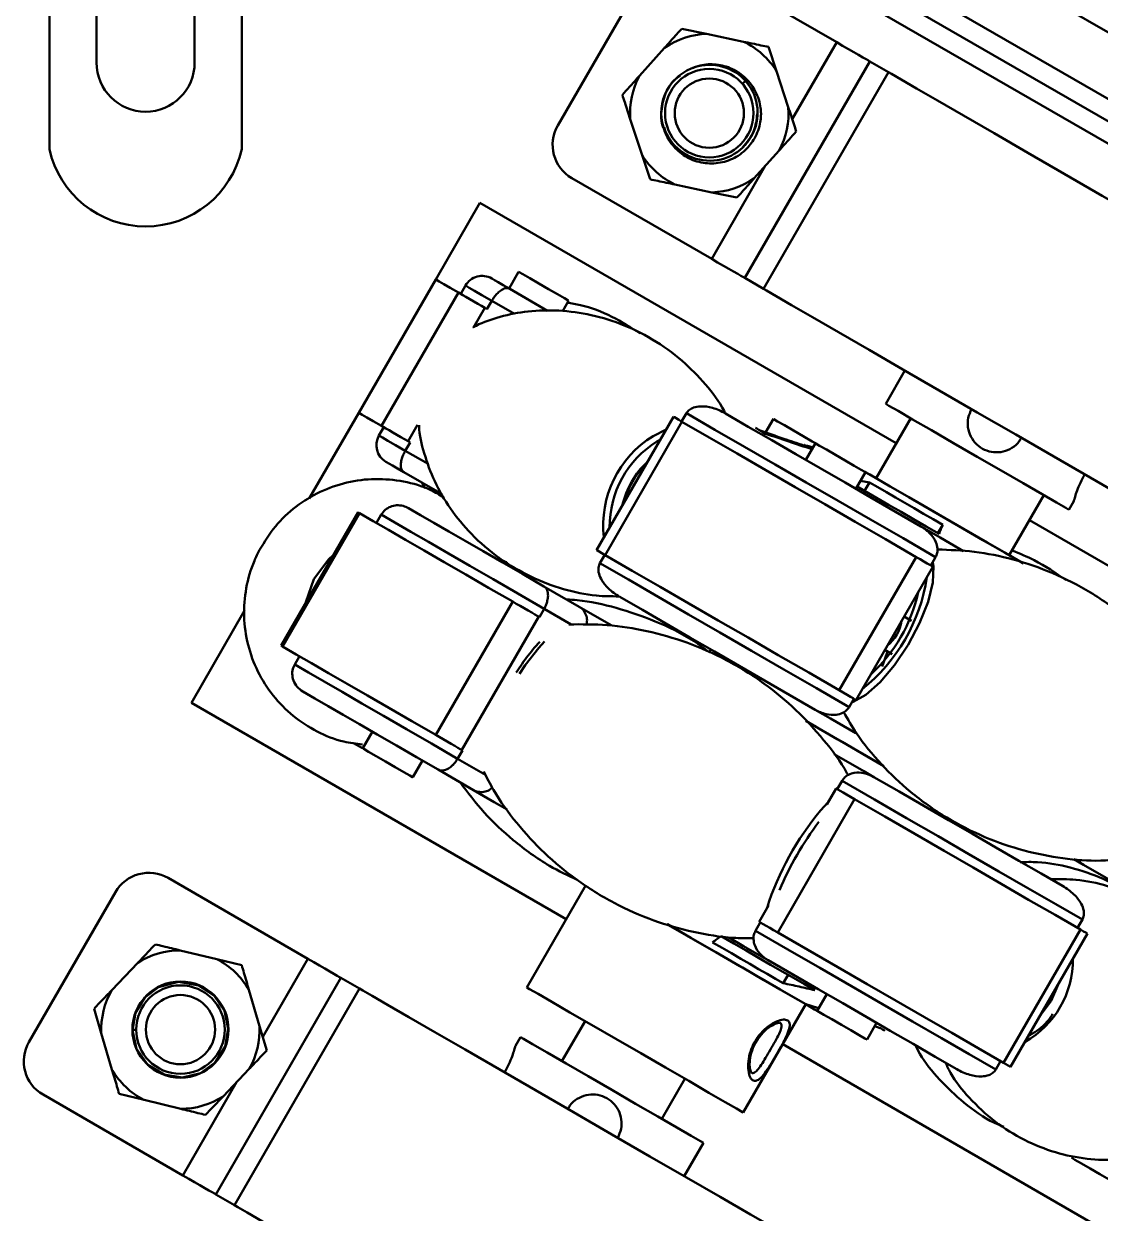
# Model space of a CAD drawing. Header units: millimetres. Extents: x 263 to 2983, y 441 to 2500.
# Drawn here: x 697.8 to 753.8, y 1349.6 to 1411.4 of the extents above; entities that cross this region are included whole.
import ezdxf

# ---------------------------------------------------------------- set-up
doc = ezdxf.new("R2010")
doc.units = ezdxf.units.MM
doc.header["$LTSCALE"] = 0.5
doc.layers.add('BOL', color=7, linetype='Continuous', lineweight=50)

msp = doc.modelspace()

# ---------------------------------------------------------------- linework, layer by layer
at = {"layer": 'BOL'}
for p, q in [((719.683, 1430.923), (797.625, 1385.923)), ((718.183, 1428.325), (796.125, 1383.325)), ((717.683, 1427.459), (795.625, 1382.459)), ((795.125, 1381.593), (717.183, 1426.593)), ((699.154, 1420.836), (699.154, 1404.924)), ((709.154, 1404.924), (709.154, 1420.836)), ((701.604, 1416.022), (701.604, 1409.424)), ((706.704, 1409.424), (706.704, 1416.022)), ((732.82, 1414.678), (740.09, 1410.481)), ((730.088, 1413.946), (725.588, 1406.152)), ((733.329, 1410.915), (732.03, 1411.188)), ((735.251, 1410.511), (733.329, 1410.915)), ((731.144, 1410.2), (729.833, 1408.737)), ((736.963, 1408.977), (736.55, 1410.238)), ((740.09, 1410.481), (737.78, 1406.481)), ((741.806, 1409.49), (735.306, 1398.232)), ((742.779, 1408.928), (741.806, 1409.49)), ((742.779, 1408.928), (736.279, 1397.67)), ((737.574, 1407.11), (736.963, 1408.977)), ((729.36, 1406.488), (729.971, 1404.621)), ((735.329, 1405.13), (735.455, 1405.302)), ((729.971, 1404.621), (730.384, 1403.36)), ((735.79, 1403.398), (737.101, 1404.86)), ((736.38, 1404.055), (733.59, 1399.223)), ((726.32, 1403.42), (733.59, 1399.223)), ((731.683, 1403.086), (733.605, 1402.682)), ((733.605, 1402.682), (734.904, 1402.409)), ((721.539, 1402.139), (719.239, 1398.155)), ((743.19, 1389.639), (721.539, 1402.139)), ((723.553, 1398.551), (723.053, 1397.685)), ((719.239, 1398.155), (715.239, 1391.227)), ((720.788, 1397.838), (720.538, 1397.405)), ((736.279, 1397.67), (735.306, 1398.232)), ((716.429, 1390.54), (720.429, 1397.468)), ((723.091, 1397.663), (725.06, 1396.526)), ((721.801, 1396.676), (721.209, 1395.65)), ((721.801, 1396.676), (721.907, 1396.614)), ((722.157, 1397.047), (721.907, 1396.614)), ((723.345, 1396.361), (722.157, 1397.047)), ((725.832, 1396.497), (726.152, 1397.051)), ((726.125, 1397.066), (726.152, 1397.051)), ((743.641, 1393.42), (742.641, 1391.688)), ((715.239, 1391.227), (712.662, 1386.762)), ((731.603, 1391.016), (727.603, 1384.088)), ((732.279, 1391.204), (732.029, 1390.771)), ((743.94, 1390.938), (742.14, 1387.82)), ((716.538, 1390.477), (716.288, 1390.044)), ((718.295, 1390.603), (717.801, 1389.748)), ((732.045, 1390.761), (728.045, 1383.833)), ((730.543, 1390.017), (731.22, 1390.352)), ((736.799, 1390.903), (736.396, 1390.205)), ((717.657, 1389.253), (717.907, 1389.686)), ((717.801, 1389.748), (717.907, 1389.686)), ((730.745, 1389.734), (730.921, 1389.835)), ((717.657, 1389.253), (718.851, 1388.564)), ((738.4, 1389.565), (738.352, 1389.481)), ((738.988, 1389.64), (738.488, 1388.774)), ((738.863, 1389.423), (738.524, 1389.531)), ((719.578, 1386.989), (717.591, 1388.137)), ((741.086, 1387.274), (741.586, 1388.14)), ((741.56, 1388.155), (741.586, 1388.14)), ((718.527, 1387.596), (718.69, 1387.297)), ((741.793, 1387.606), (741.322, 1387.682)), ((741.54, 1387.168), (741.793, 1387.606)), ((749.068, 1383.82), (750.868, 1386.938)), ((752.167, 1386.188), (752.426, 1386.636)), ((715.203, 1386.052), (711.203, 1379.123)), ((715.282, 1386.006), (711.282, 1379.078)), ((716.408, 1385.933), (716.158, 1385.5)), ((745.354, 1384.966), (745.607, 1385.404)), ((771.769, 1373.139), (750.118, 1385.639)), ((722.582, 1383.523), (722.492, 1383.73)), ((727.779, 1383.409), (728.029, 1383.842)), ((740.225, 1376.801), (744.225, 1383.729)), ((745.237, 1383.722), (744.987, 1383.289)), ((741.095, 1376.299), (745.095, 1383.227)), ((724.865, 1382.205), (726.707, 1381.142)), ((719.244, 1374.481), (723.244, 1381.409)), ((724.879, 1381.042), (724.629, 1380.609)), ((726.292, 1380.226), (724.879, 1381.042)), ((726.707, 1381.142), (728.372, 1380.18)), ((709.303, 1380.946), (706.539, 1376.158)), ((724.594, 1380.63), (720.594, 1373.701)), ((724.629, 1380.609), (724.594, 1380.63)), ((743.979, 1380.407), (743.595, 1380.629)), ((724.654, 1379.315), (724.381, 1379.025)), ((724.599, 1379.015), (724.892, 1379.344)), ((711.908, 1378.139), (712.158, 1378.572)), ((733.542, 1378.928), (733.45, 1378.769)), ((742.595, 1378.897), (742.979, 1378.675)), ((706.539, 1376.158), (726.025, 1364.908)), ((740.737, 1375.928), (740.987, 1376.361)), ((715.947, 1374.652), (715.447, 1373.786)), ((715.437, 1373.792), (714.973, 1374.06)), ((720.379, 1373.248), (720.629, 1373.681)), ((720.629, 1373.681), (720.594, 1373.701)), ((718.045, 1372.286), (718.545, 1373.152)), ((720.379, 1373.248), (721.833, 1372.408)), ((721.207, 1371.615), (719.365, 1372.679)), ((740.369, 1372.099), (740.119, 1371.666)), ((741.022, 1371.145), (737.022, 1364.217)), ((740.055, 1371.703), (739.573, 1370.867)), ((739.252, 1370.555), (739.64, 1370.984)), ((752.922, 1367.738), (752.427, 1368.024)), ((755.527, 1366.234), (752.922, 1367.738)), ((712.59, 1362.85), (705.32, 1367.047)), ((698.088, 1358.52), (702.588, 1366.315)), ((727.042, 1366.67), (723.975, 1361.357)), ((736.537, 1365.61), (736.055, 1364.775)), ((735.869, 1364.305), (736.119, 1364.738)), ((748.768, 1357.435), (752.768, 1364.363)), ((752.866, 1364.884), (752.616, 1364.451)), ((749.128, 1357.227), (753.128, 1364.155)), ((705.954, 1363.286), (707.863, 1362.824)), ((702.394, 1361.215), (703.748, 1362.637)), ((707.863, 1362.824), (709.153, 1362.512)), ((710.247, 1358.792), (712.59, 1362.85)), ((737.563, 1362.015), (737.31, 1361.577)), ((707.806, 1350.6), (714.306, 1361.859)), ((708.779, 1350.038), (715.279, 1361.297)), ((715.279, 1361.297), (714.306, 1361.859)), ((709.527, 1361.238), (710.082, 1359.354)), ((739.57, 1361.013), (739.07, 1360.147)), ((701.853, 1358.981), (701.478, 1360.254)), ((735.233, 1354.857), (738.483, 1360.486)), ((738.481, 1360.487), (739.094, 1360.292)), ((727.006, 1359.607), (725.806, 1357.529)), ((741.668, 1358.647), (742.168, 1359.513)), ((702.407, 1357.096), (701.853, 1358.981)), ((710.082, 1359.354), (710.456, 1358.081)), ((723.641, 1358.779), (723.382, 1358.331)), ((742.353, 1359.25), (742.072, 1359.347)), ((737.283, 1358.408), (756.769, 1347.158)), ((709.541, 1357.12), (708.186, 1355.697)), ((748.366, 1357.09), (748.616, 1357.523)), ((749.128, 1357.227), (748.768, 1357.435)), ((706.09, 1351.591), (708.882, 1356.428)), ((731.002, 1354.529), (732.202, 1356.607)), ((706.09, 1351.591), (698.82, 1355.788)), ((704.072, 1355.511), (702.782, 1355.823)), ((705.981, 1355.049), (704.072, 1355.511)), ((732.167, 1351.547), (733.167, 1353.279)), ((752.317, 1352.499), (752.306, 1352.506)), ((708.779, 1350.038), (707.806, 1350.6))]:
    msp.add_line(p, q, dxfattribs=at)
at = {"layer": 'BOL', "flags": 128}
for points in [[(740.09, 1410.481), (740.399, 1410.303), (740.698, 1410.13), (740.978, 1409.968), (741.229, 1409.823), (741.443, 1409.699), (741.615, 1409.601), (741.737, 1409.53), (741.806, 1409.49)], [(742.779, 1408.928), (742.945, 1408.833), (743.436, 1408.549), (744.241, 1408.084), (745.336, 1407.452), (746.692, 1406.669), (748.272, 1405.757), (750.034, 1404.74), (751.927, 1403.646), (753.903, 1402.506), (755.905, 1401.35), (757.88, 1400.21), (759.774, 1399.116), (761.535, 1398.099), (763.115, 1397.187), (764.472, 1396.404), (765.567, 1395.772), (766.371, 1395.307), (766.863, 1395.023), (767.028, 1394.928)], [(733.59, 1399.223), (733.899, 1399.044), (734.198, 1398.871), (734.478, 1398.71), (734.729, 1398.565), (734.943, 1398.441), (735.115, 1398.342), (735.237, 1398.272), (735.306, 1398.232)], [(723.553, 1398.551), (723.577, 1398.537), (723.769, 1398.426), (724.126, 1398.22), (724.594, 1397.95), (725.1, 1397.658), (725.57, 1397.387), (725.93, 1397.179), (726.125, 1397.066)], [(719.239, 1398.155), (719.278, 1398.133), (719.416, 1398.053), (719.655, 1397.915), (719.993, 1397.72), (720.429, 1397.468)], [(722.157, 1397.047), (721.647, 1397.342), (721.254, 1397.569), (720.979, 1397.727), (720.825, 1397.817), (720.788, 1397.838)], [(722.154, 1398.204), (722.189, 1398.184), (722.301, 1398.119), (722.489, 1398.01), (722.753, 1397.858), (723.091, 1397.663)], [(720.429, 1397.468), (720.516, 1397.417), (720.647, 1397.342), (720.814, 1397.245), (721.007, 1397.134), (721.214, 1397.015), (721.424, 1396.894), (721.623, 1396.778), (721.801, 1396.676)], [(736.279, 1397.67), (736.445, 1397.574), (736.936, 1397.29), (737.741, 1396.826), (738.836, 1396.194), (740.192, 1395.411), (741.772, 1394.498), (743.533, 1393.482), (745.427, 1392.388), (747.403, 1391.248), (749.405, 1390.092), (751.38, 1388.951), (753.274, 1387.858), (755.035, 1386.841), (756.615, 1385.929), (757.972, 1385.146), (759.067, 1384.513), (759.871, 1384.049), (760.363, 1383.765), (760.528, 1383.67)], [(747.404, 1388.938), (746.171, 1389.649), (745.022, 1390.313), (744.036, 1390.882), (743.279, 1391.319), (742.803, 1391.594), (742.641, 1391.688)], [(715.239, 1391.227), (715.278, 1391.204), (715.416, 1391.124), (715.655, 1390.987), (715.993, 1390.791), (716.429, 1390.54)], [(731.603, 1391.016), (731.606, 1391.015), (731.65, 1390.99), (731.741, 1390.937), (731.876, 1390.859), (732.045, 1390.761)], [(745.237, 1383.722), (743.539, 1384.703), (741.846, 1385.68), (740.168, 1386.649), (738.512, 1387.605), (736.887, 1388.543), (735.301, 1389.459), (733.762, 1390.347), (732.279, 1391.204)], [(734.306, 1391.188), (735.494, 1390.502), (736.714, 1389.798), (737.962, 1389.077), (739.233, 1388.343), (740.524, 1387.598), (741.831, 1386.843), (743.149, 1386.083), (744.473, 1385.318)], [(717.801, 1389.748), (717.623, 1389.85), (717.424, 1389.965), (717.214, 1390.086), (717.007, 1390.206), (716.814, 1390.317), (716.647, 1390.414), (716.516, 1390.489), (716.429, 1390.54)], [(732.045, 1390.761), (733.456, 1389.947), (734.911, 1389.106), (736.404, 1388.244), (737.929, 1387.364), (739.48, 1386.469), (741.051, 1385.562), (742.634, 1384.648), (744.225, 1383.729)], [(735.862, 1390.446), (735.876, 1390.438), (735.937, 1390.404), (736.044, 1390.342), (736.197, 1390.253), (736.395, 1390.139)], [(736.799, 1390.903), (736.823, 1390.89), (737.015, 1390.779), (737.372, 1390.573), (737.839, 1390.303), (738.346, 1390.01), (738.815, 1389.739), (738.988, 1389.64)], [(716.288, 1390.044), (716.325, 1390.023), (716.479, 1389.933), (716.754, 1389.775), (717.147, 1389.548), (717.657, 1389.253)], [(738.803, 1389.333), (738.653, 1389.419), (738.537, 1389.486), (738.456, 1389.533), (738.411, 1389.559), (738.4, 1389.565)], [(738.988, 1389.64), (739.012, 1389.626), (739.204, 1389.515), (739.561, 1389.309), (740.028, 1389.039), (740.535, 1388.746), (741.004, 1388.476), (741.364, 1388.268), (741.56, 1388.155)], [(717.591, 1388.137), (717.252, 1388.332), (716.989, 1388.484), (716.801, 1388.593), (716.689, 1388.657), (716.654, 1388.678)], [(752.167, 1386.188), (752.005, 1386.281), (751.529, 1386.556), (750.772, 1386.993), (749.785, 1387.563), (748.637, 1388.226), (747.404, 1388.938)], [(741.56, 1388.155), (741.636, 1388.111), (742.664, 1387.517), (743.85, 1386.833), (745.131, 1386.093), (746.437, 1385.339), (747.698, 1384.611), (748.847, 1383.947), (749.813, 1383.39)], [(749.773, 1383.413), (749.043, 1383.835), (747.922, 1384.481), (746.677, 1385.201), (745.373, 1385.953), (744.082, 1386.698), (742.874, 1387.396), (741.812, 1388.009), (741.56, 1388.155)], [(741.154, 1387.391), (741.538, 1387.17), (742.156, 1386.813), (742.79, 1386.447), (743.436, 1386.074), (744.091, 1385.696), (744.751, 1385.315), (745.413, 1384.932)], [(745.607, 1385.404), (745.107, 1385.693), (744.609, 1385.98), (744.115, 1386.266), (743.628, 1386.547), (743.149, 1386.823), (742.683, 1387.093), (742.23, 1387.354), (741.793, 1387.606)], [(715.203, 1386.052), (715.218, 1386.043), (715.282, 1386.006)], [(723.244, 1381.409), (721.992, 1382.132), (720.804, 1382.818), (719.685, 1383.464), (718.641, 1384.067), (717.674, 1384.624), (716.79, 1385.135), (715.992, 1385.596), (715.282, 1386.006)], [(717.828, 1386.268), (718.447, 1385.91), (719.147, 1385.506), (719.925, 1385.057), (720.778, 1384.565), (721.702, 1384.031), (722.694, 1383.459), (723.749, 1382.849), (724.865, 1382.205)], [(724.879, 1381.042), (723.514, 1381.83), (722.224, 1382.575), (721.017, 1383.272), (719.897, 1383.918), (718.872, 1384.51), (717.945, 1385.045), (717.122, 1385.52), (716.408, 1385.933)], [(744.473, 1385.318), (744.541, 1385.279), (745.467, 1384.744), (746.476, 1384.161), (746.689, 1384.039)], [(712.91, 1382.583), (713.664, 1383.601), (713.927, 1383.842)], [(728.045, 1383.833), (727.876, 1383.931), (727.741, 1384.009), (727.65, 1384.061), (727.607, 1384.086), (727.603, 1384.088)], [(728.045, 1383.833), (729.456, 1383.018), (730.911, 1382.178), (732.404, 1381.316), (733.929, 1380.436), (735.48, 1379.54), (737.051, 1378.634), (738.634, 1377.72), (740.225, 1376.801)], [(744.225, 1383.729), (744.433, 1383.609), (744.63, 1383.495), (744.803, 1383.395), (744.942, 1383.315), (745.04, 1383.259), (745.089, 1383.23), (745.095, 1383.227)], [(727.779, 1383.409), (729.262, 1382.553), (730.801, 1381.665), (732.387, 1380.749), (734.012, 1379.811), (735.668, 1378.855), (737.346, 1377.886), (739.039, 1376.908), (740.737, 1375.928)], [(745.088, 1383.464), (745.126, 1383.232), (745.088, 1382.408), (744.84, 1381.398), (744.4, 1380.285), (743.805, 1379.157), (743.103, 1378.108), (742.351, 1377.221), (741.61, 1376.568), (740.939, 1376.203), (740.886, 1376.186)], [(712.478, 1381.333), (712.489, 1381.388), (712.91, 1382.583)], [(738.973, 1375.792), (737.649, 1376.557), (736.331, 1377.317), (735.024, 1378.071), (733.733, 1378.817), (732.462, 1379.551), (731.214, 1380.272), (729.994, 1380.976), (728.806, 1381.662)], [(723.244, 1381.409), (723.427, 1381.303), (723.63, 1381.186), (723.84, 1381.065), (724.045, 1380.946), (724.233, 1380.838), (724.393, 1380.745), (724.516, 1380.674), (724.594, 1380.63)], [(711.282, 1379.078), (711.218, 1379.115), (711.203, 1379.123)], [(719.244, 1374.481), (717.992, 1375.204), (716.804, 1375.89), (715.685, 1376.535), (714.641, 1377.138), (713.674, 1377.696), (712.79, 1378.207), (711.991, 1378.668), (711.282, 1379.078)], [(723.6, 1377.658), (723.9, 1378.103), (724.599, 1379.015)], [(742.453, 1378.041), (742.697, 1378.715), (742.739, 1378.813)], [(711.908, 1378.139), (712.622, 1377.726), (713.445, 1377.251), (714.372, 1376.716), (715.397, 1376.124), (716.517, 1375.478), (717.724, 1374.781), (719.014, 1374.036), (720.379, 1373.248)], [(719.365, 1372.679), (718.249, 1373.323), (717.194, 1373.932), (716.202, 1374.505), (715.278, 1375.038), (714.425, 1375.531), (713.647, 1375.98), (712.947, 1376.384), (712.328, 1376.742)], [(741.095, 1376.299), (741.089, 1376.302), (741.04, 1376.331), (740.942, 1376.387), (740.803, 1376.467), (740.63, 1376.567), (740.433, 1376.681), (740.225, 1376.801)], [(741.08, 1374.575), (739.775, 1375.329), (738.971, 1375.793)], [(742.546, 1372.863), (741.67, 1373.369), (740.374, 1374.117), (739.021, 1374.898), (738.488, 1375.206)], [(738.49, 1375.205), (738.751, 1375.054), (740.108, 1374.27), (741.421, 1373.513), (742.541, 1372.866)], [(720.594, 1373.701), (720.516, 1373.746), (720.393, 1373.817), (720.233, 1373.91), (720.045, 1374.018), (719.84, 1374.137), (719.63, 1374.258), (719.427, 1374.375), (719.244, 1374.481)], [(716.635, 1373.1), (716.148, 1373.382), (715.752, 1373.61), (715.507, 1373.751), (715.447, 1373.786)], [(718.045, 1372.286), (718.04, 1372.289), (717.899, 1372.37), (717.582, 1372.553), (717.138, 1372.81), (716.635, 1373.1)], [(739.965, 1373.487), (741.5, 1372.601), (742.029, 1372.295)], [(752.866, 1364.884), (751.483, 1365.682), (750.034, 1366.519), (748.526, 1367.39), (746.965, 1368.291), (745.361, 1369.217), (743.722, 1370.163), (742.055, 1371.126), (740.369, 1372.099)], [(742.029, 1372.295), (743.337, 1371.54), (744.629, 1370.794), (745.902, 1370.059), (747.152, 1369.338), (748.374, 1368.632), (749.564, 1367.945), (750.719, 1367.278), (751.834, 1366.635)], [(722.956, 1370.606), (722.285, 1370.993), (721.207, 1371.615)], [(740.055, 1371.703), (740.077, 1371.69), (740.149, 1371.649), (740.267, 1371.581), (740.423, 1371.491), (740.608, 1371.384), (740.811, 1371.266), (741.022, 1371.145)], [(752.768, 1364.363), (751.447, 1365.126), (750.073, 1365.919), (748.65, 1366.741), (747.185, 1367.586), (745.684, 1368.453), (744.152, 1369.338), (742.596, 1370.236), (741.022, 1371.145)], [(738.481, 1360.488), (738.357, 1360.559), (737.936, 1360.802), (737.241, 1361.203), (736.309, 1361.741), (735.191, 1362.387), (733.947, 1363.105), (732.644, 1363.857), (731.352, 1364.603), (731.262, 1364.655)], [(731.288, 1364.64), (732.498, 1363.941), (733.804, 1363.188), (735.057, 1362.464), (736.193, 1361.809), (737.148, 1361.257), (737.872, 1360.839), (738.325, 1360.578), (738.483, 1360.486), (738.483, 1360.486)], [(737.022, 1364.217), (736.811, 1364.338), (736.608, 1364.456), (736.423, 1364.563), (736.267, 1364.653), (736.149, 1364.72), (736.077, 1364.762), (736.055, 1364.775)], [(752.768, 1364.363), (752.922, 1364.274), (753.038, 1364.207), (753.108, 1364.167), (753.128, 1364.155)], [(738.954, 1361.212), (738.415, 1361.523), (737.849, 1361.85), (737.261, 1362.19), (736.652, 1362.541), (736.027, 1362.902), (735.387, 1363.271), (734.737, 1363.647), (734.079, 1364.026)], [(736.529, 1362.769), (736.179, 1362.971), (735.248, 1363.509), (734.522, 1363.928)], [(735.869, 1364.305), (737.555, 1363.332), (739.222, 1362.369), (740.861, 1361.423), (742.465, 1360.496), (744.026, 1359.596), (745.534, 1358.725), (746.983, 1357.888), (748.366, 1357.09)], [(748.768, 1357.435), (747.447, 1358.198), (746.073, 1358.991), (744.65, 1359.813), (743.185, 1360.658), (741.684, 1361.525), (740.152, 1362.41), (738.596, 1363.308), (737.022, 1364.217)], [(733.632, 1363.701), (734.128, 1363.414), (734.618, 1363.131), (735.101, 1362.853), (735.573, 1362.58), (736.032, 1362.315), (736.476, 1362.059), (736.903, 1361.812), (737.31, 1361.577)], [(712.59, 1362.85), (712.899, 1362.671), (713.198, 1362.498), (713.478, 1362.337), (713.729, 1362.192), (713.943, 1362.068), (714.115, 1361.969), (714.237, 1361.899), (714.306, 1361.859)], [(746.334, 1357.108), (745.219, 1357.752), (744.064, 1358.419), (742.874, 1359.106), (741.652, 1359.811), (740.402, 1360.533), (739.129, 1361.268), (737.837, 1362.014), (736.529, 1362.769)], [(703.478, 1359.145), (703.634, 1360.034), (704.114, 1360.829), (704.821, 1361.377), (705.859, 1361.655), (706.924, 1361.466), (707.706, 1360.949), (708.257, 1360.145), (708.456, 1359.214), (708.293, 1358.28), (707.773, 1357.454), (707.01, 1356.907), (706.074, 1356.68), (705.115, 1356.829), (704.278, 1357.339), (703.686, 1358.17), (703.478, 1359.145), (703.478, 1359.145)], [(739.528, 1347.297), (739.363, 1347.392), (738.871, 1347.676), (738.067, 1348.14), (736.972, 1348.773), (735.615, 1349.556), (734.035, 1350.468), (732.274, 1351.485), (730.38, 1352.578), (728.405, 1353.719), (726.403, 1354.875), (724.427, 1356.015), (722.533, 1357.108), (720.772, 1358.125), (719.192, 1359.038), (717.836, 1359.821), (716.741, 1360.453), (715.936, 1360.917), (715.445, 1361.201), (715.279, 1361.297)], [(734.884, 1355.059), (734.291, 1355.401), (733.446, 1355.889), (732.394, 1356.496), (731.191, 1357.191), (729.903, 1357.934), (728.599, 1358.687), (727.348, 1359.409), (726.22, 1360.061), (725.274, 1360.607), (724.561, 1361.019), (724.12, 1361.273), (723.975, 1361.357)], [(751.62, 1361.542), (751.248, 1360.668), (750.637, 1359.84)], [(751.411, 1361.181), (750.944, 1360.332), (750.845, 1360.201)], [(739.07, 1360.147), (738.944, 1360.22), (738.487, 1360.484), (738.481, 1360.488)], [(741.668, 1358.647), (741.668, 1358.647), (741.556, 1358.712), (741.263, 1358.881), (740.834, 1359.129), (740.334, 1359.418), (739.84, 1359.703), (739.426, 1359.942), (739.156, 1360.098), (739.07, 1360.147)], [(723.641, 1358.779), (723.803, 1358.685), (724.279, 1358.41), (725.036, 1357.973), (726.022, 1357.404), (727.171, 1356.74), (728.404, 1356.029)], [(728.404, 1356.029), (729.637, 1355.317), (730.785, 1354.654), (731.772, 1354.084), (732.529, 1353.647), (733.005, 1353.372), (733.167, 1353.279)], [(735.233, 1354.857), (735.192, 1354.881), (734.884, 1355.059)], [(754.904, 1351.006), (754.86, 1351.031), (754.636, 1351.16), (754.255, 1351.38), (753.775, 1351.657), (753.269, 1351.949), (752.815, 1352.212), (752.48, 1352.405), (752.317, 1352.499)], [(706.09, 1351.591), (706.399, 1351.413), (706.698, 1351.24), (706.978, 1351.079), (707.229, 1350.933), (707.443, 1350.81), (707.615, 1350.711), (707.737, 1350.64), (707.806, 1350.6)], [(733.028, 1336.038), (732.863, 1336.134), (732.371, 1336.418), (731.567, 1336.882), (730.472, 1337.514), (729.115, 1338.297), (727.535, 1339.21), (725.774, 1340.226), (723.88, 1341.32), (721.905, 1342.46), (719.903, 1343.616), (717.927, 1344.757), (716.033, 1345.85), (714.272, 1346.867), (712.692, 1347.779), (711.336, 1348.562), (710.241, 1349.195), (709.436, 1349.659), (708.945, 1349.943), (708.779, 1350.038)]]:
    msp.add_lwpolyline(points, dxfattribs=at)
at = {"layer": 'BOL'}
for centre, radius in [((733.467, 1406.799), 2.3), ((733.467, 1406.799), 1.8), ((705.967, 1359.167), 2.5), ((705.967, 1359.167), 2.3), ((705.967, 1359.167), 1.8)]:
    msp.add_circle(centre, radius, dxfattribs=at)
for centre, radius, start, end in [((733.467, 1406.799), 4.119, 91.92139, 124.33189), ((733.467, 1406.799), 4.119, 31.92139, 64.33189), ((704.154, 1409.424), 2.55, 180, 360), ((733.467, 1406.799), 2.5, 112.22268, 202.74971), ((733.488, 1406.817), 2.491, 197.52275, 112.8201), ((733.467, 1406.799), 4.119, 151.92139, 184.33189), ((733.467, 1406.799), 4.119, 331.92139, 4.33189), ((727.32, 1405.152), 2, 150, 240), ((704.154, 1406.033), 5.122, 192.50709, 347.49426), ((733.467, 1406.799), 4.119, 211.92139, 244.33189), ((733.467, 1406.799), 4.119, 271.92139, 304.33189), ((721.654, 1397.338), 1, 60, 150), ((717.154, 1389.544), 1, 150, 240), ((733.397, 1385.378), 5.447, 121.60168, 186.59449), ((733.478, 1385.318), 5.193, 121.76261, 180.53672), ((733.358, 1385.384), 4.532, 133.08791, 166.91093), ((733.131, 1385.516), 4.233, 134.21841, 165.78165), ((735.713, 1384.025), 9.162, 308.48308, 351.51697), ((736.309, 1383.681), 8.215, 312.52796, 347.47214), ((741.354, 1380.768), 2.144, 309.6433, 350.35727), ((750.82, 1360.902), 15.067, 140.15581, 162.25747), ((751.407, 1360.53), 15.448, 142.39012, 157.61023), ((704.32, 1365.315), 2, 60, 150), ((705.967, 1359.167), 4.119, 90.18721, 122.59771), ((705.967, 1359.167), 4.119, 30.18721, 62.59771), ((747.5, 1362.786), 4.871, 299.3256, 0.67417), ((705.967, 1359.167), 4.119, 150.18721, 182.59771), ((705.967, 1359.167), 4.119, 330.18721, 2.59771), ((716.519, 1314.232), 51.904, 59.8417, 60.15025), ((699.82, 1357.52), 2, 150, 240), ((705.967, 1359.167), 4.119, 210.18721, 242.59771), ((705.967, 1359.167), 4.119, 270.18721, 302.59771)]:
    msp.add_arc(centre, radius, start, end, dxfattribs=at)
for points, knots in [([(732.03, 1411.188), (731.857, 1410.995), (731.565, 1410.669), (731.266, 1410.336), (731.144, 1410.2)], [0, 0, 0, 0, 0.592746, 1, 1, 1, 1]), ([(736.55, 1410.238), (736.418, 1410.266), (735.991, 1410.356), (735.553, 1410.448), (735.251, 1410.511)], [0, 0, 0, 0, 0.309693, 1, 1, 1, 1]), ([(732.522, 1409.113), (732.675, 1409.173), (733.09, 1409.333), (733.833, 1409.37), (734.664, 1409.141), (735.39, 1408.645), (735.915, 1407.93), (736.126, 1407.264), (736.15, 1406.873), (736.157, 1406.773)], [0, 0, 0, 0, 0.09655, 0.26181, 0.42697, 0.597499, 0.769409, 0.941269, 1, 1, 1, 1]), ([(729.833, 1408.737), (729.79, 1408.689), (729.49, 1408.355), (729.197, 1408.028), (728.947, 1407.749)], [0, 0, 0, 0, 0.145968, 1, 1, 1, 1]), ([(731.143, 1405.92), (731.139, 1405.928), (730.965, 1406.213), (730.937, 1406.914), (731.148, 1407.834), (731.54, 1408.489), (731.886, 1408.692), (731.954, 1408.732)], [0, 0, 0, 0, 0.008221, 0.319031, 0.617839, 0.924811, 1, 1, 1, 1]), ([(735.189, 1408.324), (735.216, 1408.347), (735.263, 1408.389), (735.31, 1408.431), (735.331, 1408.449)], [0, 0, 0, 0, 0.5600635, 1, 1, 1, 1]), ([(728.947, 1407.749), (728.989, 1407.621), (729.125, 1407.206), (729.264, 1406.781), (729.36, 1406.488)], [0, 0, 0, 0, 0.309685, 1, 1, 1, 1]), ([(737.987, 1405.849), (737.945, 1405.977), (737.809, 1406.392), (737.67, 1406.817), (737.574, 1407.11)], [0, 0, 0, 0, 0.309703, 1, 1, 1, 1]), ([(735.956, 1406.762), (735.923, 1406.459), (735.852, 1405.799), (735.424, 1405.288), (735.193, 1405.011)], [0, 0, 0, 0, 0.459466, 1, 1, 1, 1]), ([(736.157, 1406.773), (736.156, 1406.744), (736.153, 1406.598), (736.103, 1406.153), (735.885, 1405.499), (735.522, 1405.077), (735.357, 1404.885)], [0, 0, 0, 0, 0.04175, 0.209058, 0.639797, 1, 1, 1, 1]), ([(735.357, 1404.885), (735.23, 1404.781), (734.875, 1404.488), (734.155, 1404.201), (733.255, 1404.151), (732.392, 1404.403), (731.679, 1404.928), (731.311, 1405.46), (731.184, 1405.778), (731.162, 1405.832)], [0, 0, 0, 0, 0.097301, 0.273056, 0.448796, 0.624631, 0.796264, 0.965298, 1, 1, 1, 1]), ([(737.101, 1404.86), (737.145, 1404.909), (737.444, 1405.243), (737.737, 1405.569), (737.987, 1405.849)], [0, 0, 0, 0, 0.145966, 1, 1, 1, 1]), ([(730.384, 1403.36), (730.517, 1403.332), (730.944, 1403.242), (731.381, 1403.15), (731.683, 1403.086)], [0, 0, 0, 0, 0.309693, 1, 1, 1, 1]), ([(734.904, 1402.409), (735.077, 1402.602), (735.37, 1402.928), (735.668, 1403.262), (735.79, 1403.398)], [0, 0, 0, 0, 0.59274, 1, 1, 1, 1]), ([(723.091, 1397.663), (723.09, 1397.664), (723.027, 1397.702), (722.886, 1397.721), (722.649, 1397.618), (722.442, 1397.436), (722.284, 1397.25), (722.2, 1397.115), (722.157, 1397.047)], [0, 0, 0, 0, 0.002977, 0.33605, 0.617227, 0.78558, 0.892369, 1, 1, 1, 1]), ([(734.297, 1391.194), (734.276, 1391.237), (734.018, 1391.779), (733.278, 1392.723), (732.048, 1394.002), (730.543, 1395.077), (728.867, 1395.89), (727.147, 1396.389), (725.462, 1396.587), (723.873, 1396.517), (722.448, 1396.204), (721.571, 1395.883), (721.185, 1395.67), (721.179, 1395.667)], [0, 0, 0, 0, 0.009607, 0.119837, 0.23231, 0.356287, 0.476777, 0.592842, 0.70385, 0.809144, 0.907806, 0.998624, 1, 1, 1, 1]), ([(729.873, 1395.344), (729.392, 1395.651), (728.423, 1396.27), (727.108, 1396.786), (726.3, 1396.916), (726.062, 1396.954)], [0, 0, 0, 0, 0.409728, 0.825623, 1, 1, 1, 1]), ([(732.279, 1391.204), (732.327, 1391.268), (732.424, 1391.395), (732.684, 1391.523), (733.093, 1391.588), (733.671, 1391.495), (734.091, 1391.312), (734.304, 1391.189), (734.306, 1391.188)], [0, 0, 0, 0, 0.107635, 0.214428, 0.382776, 0.663943, 0.997017, 1, 1, 1, 1]), ([(747.105, 1391.42), (747.036, 1391.269), (746.899, 1390.967), (746.892, 1390.46), (747.04, 1389.977), (747.347, 1389.565), (747.77, 1389.28), (748.254, 1389.15), (748.755, 1389.182), (749.217, 1389.381), (749.548, 1389.649), (749.654, 1389.866), (749.685, 1389.93)], [0, 0, 0, 0, 0.104635, 0.209169, 0.316186, 0.424958, 0.531112, 0.634494, 0.738962, 0.846778, 0.95528, 1, 1, 1, 1]), ([(718.383, 1390.58), (718.382, 1390.563), (718.379, 1390.075), (718.63, 1389.082), (719.148, 1387.63), (719.98, 1386.21), (721.105, 1384.845), (722.513, 1383.636), (724.144, 1382.669), (725.853, 1382.027), (727.411, 1381.689), (728.377, 1381.685), (728.768, 1381.684)], [0, 0, 0, 0, 0.003735, 0.103692, 0.209705, 0.320039, 0.433294, 0.560931, 0.685422, 0.805735, 0.921168, 1, 1, 1, 1]), ([(738.379, 1389.528), (738.033, 1389.643), (737.273, 1389.897), (736.517, 1390.162), (736.105, 1390.306)], [0, 0, 0, 0, 0.454968, 1, 1, 1, 1]), ([(736.395, 1390.139), (736.795, 1390.001), (737.595, 1389.726), (738.4, 1389.464), (738.803, 1389.333)], [0, 0, 0, 0, 0.499983, 1, 1, 1, 1]), ([(717.657, 1389.253), (717.62, 1389.183), (717.545, 1389.042), (717.463, 1388.812), (717.409, 1388.542), (717.437, 1388.285), (717.527, 1388.173), (717.59, 1388.137), (717.591, 1388.137)], [0, 0, 0, 0, 0.1076242, 0.2144038, 0.3827606, 0.6639457, 0.9970274, 1, 1, 1, 1]), ([(752.986, 1388.024), (752.908, 1387.879), (752.751, 1387.588), (752.585, 1387.172), (752.477, 1386.843), (752.423, 1386.643), (752.422, 1386.639), (752.422, 1386.638)], [0, 0, 0, 0, 0.209352, 0.41851, 0.632637, 0.850279, 1, 1, 1, 1]), ([(719.659, 1386.821), (719.438, 1386.957), (718.794, 1387.35), (717.576, 1387.691), (716.096, 1387.836), (714.616, 1387.651), (713.21, 1387.161), (711.946, 1386.382), (710.857, 1385.364), (710.342, 1384.524), (710.085, 1384.105)], [0, 0, 0, 0, 0.069893, 0.203478, 0.336862, 0.469994, 0.602877, 0.735548, 0.868097, 1, 1, 1, 1]), ([(716.408, 1385.933), (716.471, 1386.021), (716.597, 1386.196), (716.885, 1386.362), (717.213, 1386.434), (717.544, 1386.404), (717.738, 1386.311), (717.828, 1386.268)], [0, 0, 0, 0, 0.198817, 0.397479, 0.600947, 0.815744, 1, 1, 1, 1]), ([(745.413, 1384.932), (745.444, 1385.008), (745.505, 1385.16), (745.573, 1385.323), (745.607, 1385.404)], [0, 0, 0, 0, 0.49998, 1, 1, 1, 1]), ([(745.237, 1383.722), (745.27, 1383.796), (745.335, 1383.942), (745.338, 1384.217), (745.237, 1384.577), (744.948, 1384.984), (744.649, 1385.217), (744.474, 1385.317), (744.473, 1385.318)], [0, 0, 0, 0, 0.107629, 0.214431, 0.382781, 0.66395, 0.997023, 1, 1, 1, 1]), ([(759.133, 1375.516), (759.093, 1375.609), (758.793, 1376.307), (757.99, 1377.536), (756.718, 1379.145), (755.147, 1380.629), (753.338, 1381.916), (751.342, 1382.936), (749.303, 1383.634), (747.29, 1384.049), (745.967, 1384.098), (745.328, 1384.122)], [0, 0, 0, 0, 0.018078, 0.136078, 0.256256, 0.377703, 0.512074, 0.64187, 0.766844, 0.887185, 1, 1, 1, 1]), ([(710.085, 1384.105), (709.99, 1383.913), (709.677, 1383.28), (709.341, 1382.117), (709.227, 1380.634), (709.434, 1379.157), (709.949, 1377.756), (710.75, 1376.496), (711.8, 1375.431), (713.053, 1374.625), (714.289, 1374.12), (715.108, 1374.025), (715.435, 1373.988)], [0, 0, 0, 0, 0.047627, 0.15687, 0.266438, 0.376195, 0.486146, 0.596264, 0.706489, 0.81674, 0.926936, 1, 1, 1, 1]), ([(722.515, 1383.677), (722.611, 1383.61), (722.739, 1383.521), (722.885, 1383.47), (722.921, 1383.457)], [0, 0, 0, 0, 0.752723, 1, 1, 1, 1]), ([(752.021, 1382.529), (751.48, 1382.898), (750.592, 1383.503), (749.6, 1383.91), (749.211, 1384.068)], [0, 0, 0, 0, 0.609009, 1, 1, 1, 1]), ([(728.806, 1381.662), (728.804, 1381.663), (728.591, 1381.786), (728.223, 1382.058), (727.853, 1382.512), (727.705, 1382.899), (727.685, 1383.188), (727.748, 1383.335), (727.779, 1383.409)], [0, 0, 0, 0, 0.002983, 0.336068, 0.617254, 0.785604, 0.892378, 1, 1, 1, 1]), ([(724.865, 1382.205), (724.865, 1382.205), (724.935, 1382.164), (725.038, 1382.045), (725.095, 1381.772), (725.061, 1381.491), (724.989, 1381.254), (724.916, 1381.113), (724.879, 1381.042)], [0, 0, 0, 0, 0.002977, 0.336049, 0.61723, 0.785588, 0.892378, 1, 1, 1, 1]), ([(733.46, 1378.786), (733.192, 1378.985), (732.324, 1379.627), (730.693, 1380.414), (728.663, 1381.111), (727.101, 1381.465), (726.235, 1381.51), (726.051, 1381.52)], [0, 0, 0, 0, 0.124934, 0.403629, 0.671971, 0.930363, 1, 1, 1, 1]), ([(726.707, 1381.142), (726.709, 1381.141), (726.78, 1381.098), (726.92, 1380.984), (727.061, 1380.743), (727.125, 1380.469), (727.097, 1380.286), (727.085, 1380.209)], [0, 0, 0, 0, 0.006338, 0.250291, 0.535641, 0.803176, 1, 1, 1, 1]), ([(740.678, 1372.394), (740.66, 1372.43), (740.318, 1373.082), (739.427, 1374.24), (738.004, 1375.814), (736.303, 1377.22), (734.397, 1378.407), (732.336, 1379.317), (730.252, 1379.913), (728.189, 1380.237), (726.833, 1380.232), (726.169, 1380.229)], [0, 0, 0, 0, 0.007058, 0.128651, 0.251514, 0.37511, 0.509394, 0.638929, 0.763761, 0.884151, 1, 1, 1, 1]), ([(724.381, 1379.025), (724.27, 1378.89), (723.951, 1378.504), (723.632, 1378.032), (723.425, 1377.726)], [0, 0, 0, 0, 0.350084, 1, 1, 1, 1]), ([(712.328, 1376.742), (712.225, 1376.815), (712.02, 1376.962), (711.827, 1377.293), (711.76, 1377.652), (711.808, 1377.943), (711.883, 1378.092), (711.908, 1378.139)], [0, 0, 0, 0, 0.232852, 0.465966, 0.690694, 0.901639, 1, 1, 1, 1]), ([(738.973, 1375.792), (738.974, 1375.791), (739.149, 1375.69), (739.5, 1375.547), (739.997, 1375.501), (740.359, 1375.593), (740.596, 1375.734), (740.69, 1375.863), (740.737, 1375.928)], [0, 0, 0, 0, 0.002977, 0.336061, 0.61723, 0.785573, 0.892373, 1, 1, 1, 1]), ([(740.459, 1375.665), (740.673, 1375.294), (741.226, 1374.334), (742.39, 1372.933), (743.948, 1371.443), (745.761, 1370.158), (747.755, 1369.139), (749.795, 1368.434), (751.822, 1368.042), (753.497, 1367.904), (754.468, 1367.983), (754.792, 1368.01)], [0, 0, 0, 0, 0.075607, 0.195759, 0.317176, 0.451514, 0.581278, 0.706223, 0.826534, 0.942174, 1, 1, 1, 1]), ([(720.379, 1373.248), (720.336, 1373.181), (720.251, 1373.047), (720.082, 1372.866), (719.855, 1372.696), (719.591, 1372.609), (719.434, 1372.638), (719.365, 1372.679), (719.365, 1372.679)], [0, 0, 0, 0, 0.107617, 0.214418, 0.382759, 0.663946, 0.997027, 1, 1, 1, 1]), ([(721.739, 1372.586), (721.903, 1372.261), (722.379, 1371.314), (723.434, 1369.877), (724.869, 1368.309), (726.567, 1366.901), (728.474, 1365.715), (730.535, 1364.803), (732.619, 1364.214), (734.372, 1363.918), (735.416, 1363.914), (735.77, 1363.913)], [0, 0, 0, 0, 0.0635, 0.184798, 0.307365, 0.430664, 0.564625, 0.69385, 0.81838, 0.938481, 1, 1, 1, 1]), ([(742.029, 1372.295), (742.028, 1372.296), (741.867, 1372.388), (741.544, 1372.516), (741.079, 1372.544), (740.736, 1372.441), (740.508, 1372.294), (740.415, 1372.164), (740.369, 1372.099)], [0, 0, 0, 0, 0.002976, 0.336064, 0.617229, 0.785581, 0.892371, 1, 1, 1, 1]), ([(720.504, 1372.021), (720.91, 1371.487), (721.734, 1370.4), (723.306, 1368.941), (724.931, 1367.743), (726.115, 1367.177), (726.603, 1366.943)], [0, 0, 0, 0, 0.25145, 0.511255, 0.798745, 1, 1, 1, 1]), ([(722.185, 1371.741), (722.13, 1371.697), (721.992, 1371.586), (721.729, 1371.508), (721.451, 1371.51), (721.281, 1371.573), (721.209, 1371.614), (721.207, 1371.615)], [0, 0, 0, 0, 0.180909, 0.453718, 0.744739, 0.993559, 1, 1, 1, 1]), ([(755.591, 1366.096), (755.052, 1366.418), (753.992, 1367.051), (752.267, 1367.616), (750.805, 1367.898), (749.939, 1367.878), (749.64, 1367.871)], [0, 0, 0, 0, 0.296076, 0.581881, 0.855746, 1, 1, 1, 1]), ([(752.922, 1367.738), (752.921, 1367.739), (752.855, 1367.778), (752.752, 1367.854), (752.696, 1367.974), (752.674, 1368.022)], [0, 0, 0, 0, 0.015524, 0.612297, 1, 1, 1, 1]), ([(760.759, 1356.821), (760.785, 1356.902), (760.942, 1357.408), (760.972, 1358.378), (760.837, 1359.747), (760.395, 1361.165), (759.679, 1362.552), (758.662, 1363.888), (757.362, 1365.076), (755.829, 1366.028), (754.204, 1366.662), (752.652, 1366.999), (751.662, 1366.99), (751.225, 1366.986)], [0, 0, 0, 0, 0.015058, 0.094007, 0.18251, 0.277042, 0.375733, 0.477292, 0.59185, 0.704074, 0.812896, 0.917552, 1, 1, 1, 1]), ([(751.834, 1366.635), (751.836, 1366.633), (752.05, 1366.509), (752.42, 1366.237), (752.791, 1365.782), (752.94, 1365.395), (752.959, 1365.106), (752.897, 1364.958), (752.866, 1364.884)], [0, 0, 0, 0, 0.002995, 0.336058, 0.617246, 0.785591, 0.892369, 1, 1, 1, 1]), ([(734.079, 1364.026), (734.006, 1363.975), (733.86, 1363.872), (733.708, 1363.758), (733.632, 1363.701)], [0, 0, 0, 0, 0.499982, 1, 1, 1, 1]), ([(735.869, 1364.305), (735.836, 1364.232), (735.769, 1364.087), (735.756, 1363.816), (735.839, 1363.468), (736.095, 1363.078), (736.368, 1362.864), (736.528, 1362.77), (736.529, 1362.769)], [0, 0, 0, 0, 0.107627, 0.214402, 0.382754, 0.663942, 0.997014, 1, 1, 1, 1]), ([(703.748, 1362.637), (703.793, 1362.685), (704.103, 1363.009), (704.405, 1363.327), (704.664, 1363.598)], [0, 0, 0, 0, 0.145981, 1, 1, 1, 1]), ([(704.664, 1363.598), (704.795, 1363.567), (705.219, 1363.464), (705.654, 1363.359), (705.954, 1363.286)], [0, 0, 0, 0, 0.30969, 1, 1, 1, 1]), ([(709.153, 1362.512), (709.191, 1362.382), (709.314, 1361.964), (709.44, 1361.535), (709.527, 1361.238)], [0, 0, 0, 0, 0.309689, 1, 1, 1, 1]), ([(737.31, 1361.577), (737.585, 1361.52), (738.136, 1361.404), (738.681, 1361.276), (738.954, 1361.212)], [0, 0, 0, 0, 0.49997, 1, 1, 1, 1]), ([(701.478, 1360.254), (701.657, 1360.442), (701.959, 1360.759), (702.268, 1361.083), (702.394, 1361.215)], [0, 0, 0, 0, 0.592737, 1, 1, 1, 1]), ([(737.534, 1359.649), (737.544, 1359.642), (737.612, 1359.598), (737.673, 1359.455), (737.613, 1359.136), (737.425, 1358.709), (737.15, 1358.201), (736.844, 1357.669), (736.548, 1357.18), (736.27, 1356.782), (736.02, 1356.536), (735.799, 1356.473), (735.62, 1356.602), (735.5, 1356.915), (735.467, 1357.374), (735.555, 1357.928), (735.784, 1358.495), (736.13, 1358.99), (736.545, 1359.371), (736.97, 1359.617), (737.329, 1359.715), (737.47, 1359.669), (737.534, 1359.649)], [0, 0, 0, 0, 0.008753, 0.0613744, 0.1137815, 0.1672724, 0.2207599, 0.2722104, 0.3224277, 0.3743159, 0.4289613, 0.4796018, 0.5325143, 0.5851041, 0.6379626, 0.6917295, 0.7444346, 0.795013, 0.8456587, 0.8988819, 0.9541704, 1, 1, 1, 1]), ([(735.634, 1356.958), (735.655, 1356.939), (735.721, 1356.879), (735.868, 1356.951), (736.06, 1357.158), (736.278, 1357.499), (736.516, 1357.909), (736.771, 1358.35), (737.009, 1358.767), (737.18, 1359.115), (737.245, 1359.373), (737.202, 1359.49), (737.148, 1359.525), (737.14, 1359.53)], [0, 0, 0, 0, 0.046782, 0.145284, 0.253051, 0.356973, 0.458569, 0.56299, 0.671051, 0.777865, 0.880897, 0.983054, 1, 1, 1, 1]), ([(735.968, 1358.613), (736.008, 1358.681), (736.139, 1358.908), (736.456, 1359.206), (736.806, 1359.44), (737.028, 1359.515), (737.094, 1359.523), (737.111, 1359.525)], [0, 0, 0, 0, 0.118127, 0.394506, 0.682757, 0.92015, 1, 1, 1, 1]), ([(751.319, 1359.978), (751.304, 1359.953), (751.102, 1359.604), (750.662, 1359.183), (750.206, 1358.918), (750.054, 1358.83)], [0, 0, 0, 0, 0.050153, 0.684628, 1, 1, 1, 1]), ([(703.667, 1359.147), (703.632, 1359.147), (703.569, 1359.146), (703.506, 1359.146), (703.478, 1359.145)], [0, 0, 0, 0, 0.560013, 1, 1, 1, 1]), ([(722.821, 1356.942), (722.9, 1357.088), (723.057, 1357.378), (723.222, 1357.794), (723.33, 1358.123), (723.385, 1358.324), (723.386, 1358.327), (723.386, 1358.328)], [0, 0, 0, 0, 0.209352, 0.41851, 0.632637, 0.850279, 1, 1, 1, 1]), ([(735.623, 1356.941), (735.634, 1356.933), (735.657, 1356.914), (735.577, 1357.074), (735.552, 1357.38), (735.601, 1357.817), (735.741, 1358.273), (735.908, 1358.523), (735.968, 1358.613)], [0, 0, 0, 0, 0.127719, 0.291626, 0.460112, 0.662496, 0.87844, 1, 1, 1, 1]), ([(744.165, 1358.387), (744.246, 1358.228), (744.579, 1357.572), (745.425, 1356.534), (746.718, 1355.319), (747.866, 1354.495), (748.615, 1354.18), (748.779, 1354.11)], [0, 0, 0, 0, 0.08535, 0.351043, 0.621514, 0.916985, 1, 1, 1, 1]), ([(710.456, 1358.081), (710.277, 1357.893), (709.976, 1357.576), (709.667, 1357.252), (709.541, 1357.12)], [0, 0, 0, 0, 0.592731, 1, 1, 1, 1]), ([(702.782, 1355.823), (702.743, 1355.953), (702.62, 1356.371), (702.494, 1356.8), (702.407, 1357.096)], [0, 0, 0, 0, 0.309689, 1, 1, 1, 1]), ([(745.746, 1357.448), (745.831, 1357.271), (746.149, 1356.612), (747.003, 1355.553), (748.284, 1354.352), (749.817, 1353.397), (751.441, 1352.749), (753.083, 1352.41), (754.673, 1352.364), (756.15, 1352.577), (757.456, 1353.022), (758.495, 1353.564), (759.041, 1354.058), (759.259, 1354.256)], [0, 0, 0, 0, 0.0374, 0.139312, 0.254388, 0.367139, 0.476487, 0.58167, 0.682059, 0.776932, 0.865379, 0.946159, 1, 1, 1, 1]), ([(748.366, 1357.09), (748.317, 1357.026), (748.221, 1356.898), (747.96, 1356.771), (747.551, 1356.706), (746.971, 1356.8), (746.55, 1356.983), (746.336, 1357.107), (746.334, 1357.108)], [0, 0, 0, 0, 0.107625, 0.214411, 0.382772, 0.663948, 0.99703, 1, 1, 1, 1]), ([(708.186, 1355.697), (708.141, 1355.65), (707.832, 1355.325), (707.529, 1355.008), (707.271, 1354.736)], [0, 0, 0, 0, 0.145993, 1, 1, 1, 1]), ([(728.703, 1353.547), (728.772, 1353.698), (728.909, 1353.999), (728.915, 1354.506), (728.767, 1354.989), (728.461, 1355.401), (728.038, 1355.687), (727.554, 1355.816), (727.053, 1355.785), (726.591, 1355.585), (726.26, 1355.317), (726.153, 1355.1), (726.122, 1355.037)], [0, 0, 0, 0, 0.104634, 0.209169, 0.316185, 0.424956, 0.531111, 0.634493, 0.73896, 0.846775, 0.955269, 1, 1, 1, 1]), ([(707.271, 1354.736), (707.139, 1354.768), (706.715, 1354.871), (706.281, 1354.976), (705.981, 1355.049)], [0, 0, 0, 0, 0.309696, 1, 1, 1, 1])]:
    msp.add_open_spline(points, degree=3, knots=knots, dxfattribs=at)

doc.saveas('drawing.dxf')
